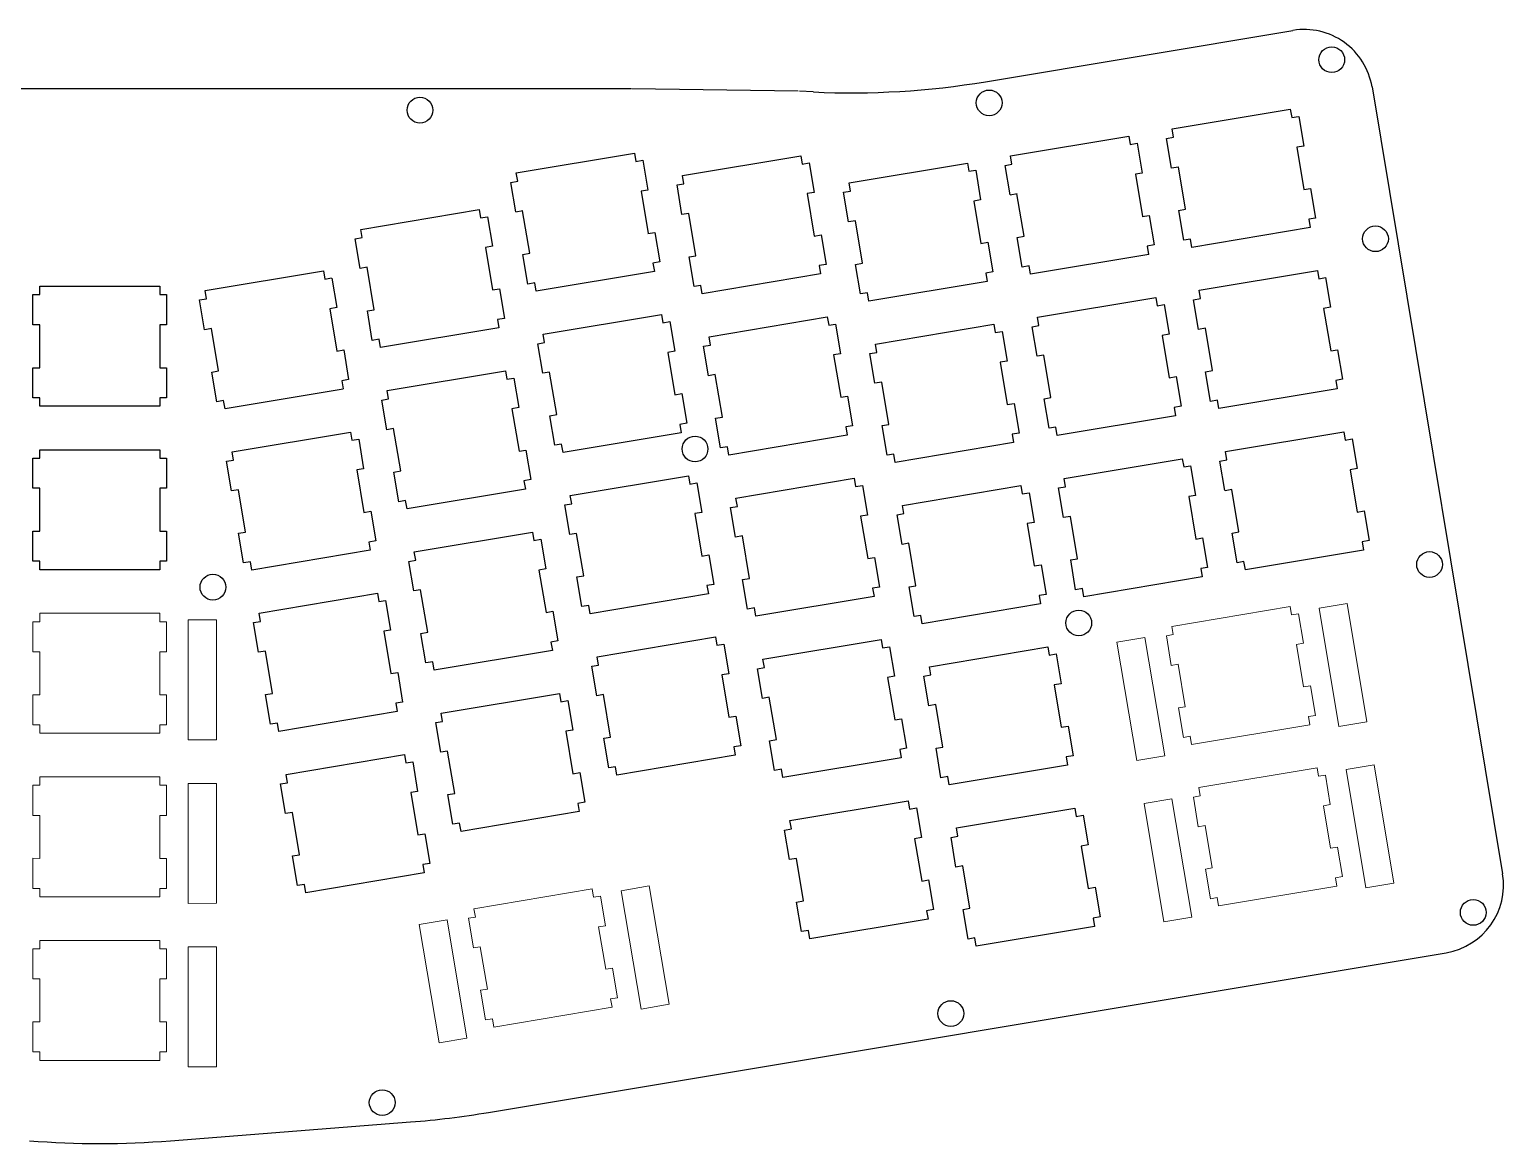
# Model space of a CAD drawing. Header units: millimetres. Extents: x -2 to 325, y 2 to 132.
# Drawn here: x 153.6 to 325.3, y 2.1 to 131.9 of the extents above; entities that cross this region are included whole.
import ezdxf

# ---------------------------------------------------------------- set-up
doc = ezdxf.new("R2010")
doc.units = ezdxf.units.MM
doc.layers.get('0').update_dxf_attribs({"lineweight": 25, "true_color": 0x000000})
doc.layers.add('BLACK', color=1, linetype='Continuous', true_color=0xff0000)

msp = doc.modelspace()

# ---------------------------------------------------------------- linework, layer by layer
for p, q in [((265.02, 125.82), (300.82, 131.79)), ((223.74, 125), (100, 125)), ((243.18, 124.7), (223.81, 125)), ((244.95, 124.62), (243.34, 124.7)), ((310.03, 125.21), (325.24, 33.55)), ((207.12, 5.74), (318.66, 24.35)), ((170.07, 2.44), (198.03, 4.63))]:
    msp.add_line(p, q)
for centre, radius, start, end in [((302.14, 123.9), 8, 9.4184, 99.4776), ((249.38, 219.52), 95, 267.329, 279.4776), ((317.35, 32.24), 8, 279.4718, 9.4184), ((189.84, 109.31), 105, 274.4743, 279.4718), ((161.87, 107.12), 105, 265.5041, 274.4743)]:
    msp.add_arc(centre, radius, start, end)
at = {"layer": 'BLACK'}
for p, q in [((286.73, 120.31), (300.51, 122.61)), ((300.51, 122.61), (300.67, 121.65)), ((286.89, 119.34), (286.73, 120.31)), ((300.67, 121.65), (301.47, 121.78)), ((301.49, 121.77), (302.07, 118.32)), ((267.92, 117.17), (281.7, 119.48)), ((281.7, 119.48), (281.86, 118.51)), ((281.86, 118.51), (282.67, 118.65)), ((282.68, 118.64), (283.26, 115.18)), ((286.09, 119.21), (286.89, 119.34)), ((286.67, 115.76), (286.09, 119.21)), ((210.35, 115.19), (224.12, 117.5)), ((224.12, 117.5), (224.29, 116.53)), ((229.72, 114.89), (243.49, 117.2)), ((243.49, 117.2), (243.66, 116.23)), ((268.09, 116.21), (267.92, 117.17)), ((302.07, 118.32), (301.26, 118.19)), ((301.26, 118.19), (302.09, 113.25)), ((210.51, 114.23), (210.35, 115.19)), ((224.29, 116.53), (225.09, 116.67)), ((225.1, 116.66), (225.68, 113.2)), ((243.66, 116.23), (244.46, 116.37)), ((244.46, 116.37), (245.04, 112.91)), ((249.11, 114.04), (262.89, 116.34)), ((262.89, 116.34), (263.05, 115.38)), ((263.05, 115.38), (263.86, 115.51)), ((263.86, 115.51), (264.43, 112.06)), ((267.28, 116.07), (268.09, 116.21)), ((267.86, 112.62), (267.28, 116.07)), ((283.26, 115.18), (282.46, 115.05)), ((282.46, 115.05), (283.28, 110.11)), ((287.49, 115.88), (286.68, 115.75)), ((288.3, 110.95), (287.47, 115.89)), ((209.71, 114.09), (210.51, 114.23)), ((210.28, 110.64), (209.71, 114.09)), ((229.08, 113.79), (229.88, 113.93)), ((229.65, 110.34), (229.08, 113.79)), ((229.88, 113.93), (229.72, 114.89)), ((249.28, 113.07), (249.11, 114.04)), ((302.08, 113.26), (302.88, 113.39)), ((302.88, 113.39), (303.46, 109.94)), ((225.68, 113.2), (224.88, 113.07)), ((224.88, 113.07), (225.7, 108.13)), ((245.04, 112.91), (244.23, 112.78)), ((244.23, 112.78), (245.06, 107.84)), ((248.47, 112.94), (249.28, 113.07)), ((249.05, 109.48), (248.47, 112.94)), ((264.43, 112.06), (263.63, 111.92)), ((263.63, 111.92), (264.46, 106.98)), ((268.68, 112.74), (267.87, 112.61)), ((269.49, 107.81), (268.66, 112.75)), ((192.24, 108.62), (206.02, 110.92)), ((206.02, 110.92), (206.18, 109.96)), ((206.18, 109.96), (206.98, 110.09)), ((206.98, 110.09), (207.56, 106.64)), ((211.1, 110.76), (210.3, 110.63)), ((211.91, 105.83), (211.08, 110.77)), ((230.46, 110.47), (229.65, 110.34)), ((231.28, 105.53), (230.46, 110.47)), ((283.27, 110.12), (284.07, 110.25)), ((284.07, 110.25), (284.65, 106.8)), ((287.5, 110.82), (288.3, 110.95)), ((288.09, 107.35), (287.51, 110.81)), ((303.46, 109.94), (302.66, 109.8)), ((192.4, 107.65), (192.24, 108.62)), ((225.69, 108.14), (226.49, 108.27)), ((226.49, 108.27), (227.07, 104.82)), ((249.85, 109.62), (249.05, 109.48)), ((250.68, 104.68), (249.85, 109.62)), ((302.83, 108.83), (289.05, 106.52)), ((302.66, 109.8), (302.82, 108.84)), ((191.6, 107.52), (192.4, 107.65)), ((192.18, 104.06), (191.6, 107.52)), ((207.56, 106.64), (206.76, 106.5)), ((206.76, 106.5), (207.59, 101.56)), ((245.06, 107.84), (245.86, 107.97)), ((245.86, 107.97), (246.44, 104.52)), ((264.46, 106.98), (265.26, 107.12)), ((265.26, 107.12), (265.84, 103.67)), ((268.69, 107.68), (269.49, 107.81)), ((269.28, 104.22), (268.7, 107.67)), ((284.65, 106.8), (283.85, 106.67)), ((283.85, 106.67), (284.01, 105.7)), ((288.89, 107.49), (288.09, 107.35)), ((289.05, 106.52), (288.89, 107.49)), ((211.11, 105.7), (211.91, 105.83)), ((211.7, 102.24), (211.12, 105.69)), ((227.07, 104.82), (226.27, 104.69)), ((230.48, 105.4), (231.28, 105.53)), ((231.06, 101.95), (230.48, 105.4)), ((284.02, 105.69), (270.24, 103.39)), ((174.1, 101.49), (187.88, 103.79)), ((187.88, 103.79), (188.04, 102.83)), ((192.98, 104.2), (192.18, 104.06)), ((193.81, 99.26), (192.98, 104.2)), ((226.44, 103.71), (212.66, 101.4)), ((226.27, 104.69), (226.43, 103.72)), ((245.8, 103.42), (232.02, 101.12)), ((246.44, 104.52), (245.64, 104.39)), ((245.64, 104.39), (245.8, 103.42)), ((249.88, 104.54), (250.68, 104.68)), ((250.46, 101.09), (249.88, 104.54)), ((265.84, 103.67), (265.04, 103.53)), ((265.04, 103.53), (265.2, 102.56)), ((270.08, 104.35), (269.28, 104.22)), ((270.24, 103.39), (270.08, 104.35)), ((289.88, 101.52), (303.66, 103.83)), ((303.66, 103.83), (303.82, 102.86)), ((154.84, 101.99), (168.81, 101.99)), ((154.84, 101.01), (154.84, 101.99)), ((168.81, 101.99), (168.81, 101.01)), ((174.26, 100.52), (174.1, 101.49)), ((188.04, 102.83), (188.84, 102.96)), ((188.86, 102.95), (189.43, 99.5)), ((207.59, 101.56), (208.39, 101.7)), ((208.39, 101.7), (208.97, 98.25)), ((212.5, 102.37), (211.7, 102.24)), ((212.66, 101.4), (212.5, 102.37)), ((231.86, 102.08), (231.06, 101.95)), ((232.02, 101.12), (231.86, 102.08)), ((265.2, 102.56), (251.42, 100.26)), ((290.04, 100.55), (289.88, 101.52)), ((303.82, 102.86), (304.62, 102.99)), ((304.62, 102.99), (305.2, 99.54)), ((154.03, 97.51), (154.03, 101.01)), ((154.03, 101.01), (154.84, 101.01)), ((168.81, 101.01), (169.62, 101.01)), ((169.62, 101.01), (169.62, 97.51)), ((173.46, 100.39), (174.26, 100.52)), ((174.04, 96.93), (173.46, 100.39)), ((251.26, 101.23), (250.46, 101.09)), ((251.42, 100.26), (251.26, 101.23)), ((271.07, 98.38), (284.85, 100.69)), ((284.85, 100.69), (285.01, 99.72)), ((285.01, 99.72), (285.81, 99.86)), ((285.81, 99.86), (286.39, 96.4)), ((289.24, 100.42), (290.04, 100.55)), ((289.81, 96.97), (289.24, 100.42)), ((189.43, 99.5), (188.63, 99.37)), ((188.63, 99.37), (189.46, 94.43)), ((193.01, 99.12), (193.81, 99.26)), ((193.58, 95.67), (193.01, 99.12)), ((208.97, 98.25), (208.16, 98.11)), ((208.16, 98.11), (208.33, 97.15)), ((213.49, 96.4), (227.27, 98.71)), ((227.27, 98.71), (227.43, 97.74)), ((227.43, 97.74), (228.23, 97.88)), ((228.23, 97.88), (228.81, 94.42)), ((232.8, 96.11), (246.57, 98.41)), ((246.57, 98.41), (246.74, 97.45)), ((271.23, 97.42), (271.07, 98.38)), ((305.2, 99.54), (304.39, 99.41)), ((304.39, 99.41), (305.22, 94.47)), ((154.84, 97.51), (154.03, 97.51)), ((154.84, 92.5), (154.84, 97.51)), ((169.62, 97.51), (168.81, 97.51)), ((168.81, 97.51), (168.81, 92.5)), ((174.85, 97.06), (174.05, 96.93)), ((175.67, 92.13), (174.84, 97.07)), ((208.33, 97.15), (194.55, 94.84)), ((213.65, 95.44), (213.49, 96.4)), ((246.74, 97.45), (247.54, 97.58)), ((247.54, 97.58), (248.12, 94.13)), ((252.19, 95.25), (265.97, 97.56)), ((265.97, 97.56), (266.13, 96.59)), ((266.13, 96.59), (266.94, 96.72)), ((266.94, 96.72), (267.51, 93.27)), ((270.43, 97.28), (271.23, 97.42)), ((271.01, 93.83), (270.43, 97.28)), ((286.39, 96.4), (285.59, 96.27)), ((285.59, 96.27), (286.41, 91.33)), ((290.62, 97.1), (289.81, 96.97)), ((291.44, 92.16), (290.62, 97.1)), ((189.45, 94.43), (190.25, 94.57)), ((190.25, 94.57), (190.82, 91.12)), ((194.39, 95.81), (193.58, 95.67)), ((194.55, 94.84), (194.39, 95.81)), ((212.85, 95.3), (213.65, 95.44)), ((213.43, 91.85), (212.85, 95.3)), ((232.16, 95.01), (232.96, 95.14)), ((232.73, 91.55), (232.16, 95.01)), ((232.96, 95.14), (232.8, 96.11)), ((252.36, 94.28), (252.19, 95.25)), ((305.22, 94.47), (306.02, 94.6)), ((306.02, 94.6), (306.6, 91.15)), ((228.81, 94.42), (228.01, 94.29)), ((228.01, 94.29), (228.83, 89.35)), ((248.12, 94.13), (247.31, 93.99)), ((247.31, 93.99), (248.14, 89.05)), ((251.55, 94.15), (252.36, 94.28)), ((252.13, 90.7), (251.55, 94.15)), ((267.51, 93.27), (266.71, 93.14)), ((266.71, 93.14), (267.54, 88.2)), ((271.81, 93.97), (271.01, 93.83)), ((272.63, 89.02), (271.81, 93.97)), ((154.03, 89), (154.03, 92.5)), ((154.03, 92.5), (154.84, 92.5)), ((168.81, 92.5), (169.62, 92.5)), ((169.62, 92.5), (169.62, 89)), ((174.87, 91.99), (175.67, 92.13)), ((175.46, 88.53), (174.88, 91.99)), ((190.82, 91.12), (190.02, 90.98)), ((195.32, 89.83), (209.1, 92.14)), ((209.1, 92.14), (209.26, 91.17)), ((209.26, 91.17), (210.06, 91.3)), ((210.06, 91.3), (210.64, 87.85)), ((214.23, 91.98), (213.43, 91.85)), ((215.06, 87.04), (214.23, 91.98)), ((233.53, 91.69), (232.73, 91.55)), ((234.36, 86.75), (233.53, 91.69)), ((286.41, 91.33), (287.21, 91.46)), ((287.21, 91.46), (287.79, 88.01)), ((290.64, 92.03), (291.44, 92.16)), ((291.22, 88.57), (290.64, 92.03)), ((306.6, 91.15), (305.8, 91.01)), ((305.8, 91.01), (305.96, 90.05)), ((190.2, 90.01), (176.42, 87.7)), ((190.02, 90.98), (190.18, 90.02)), ((195.48, 88.86), (195.32, 89.83)), ((228.83, 89.35), (229.64, 89.48)), ((229.64, 89.48), (230.21, 86.03)), ((252.93, 90.83), (252.13, 90.7)), ((253.76, 85.89), (252.93, 90.83)), ((305.96, 90.05), (292.18, 87.74)), ((154.84, 89), (154.03, 89)), ((154.84, 88.02), (154.84, 89)), ((168.81, 88.02), (154.84, 88.02)), ((169.62, 89), (168.81, 89)), ((168.81, 89), (168.81, 88.02)), ((176.26, 88.67), (175.46, 88.53)), ((176.42, 87.7), (176.26, 88.67)), ((194.68, 88.73), (195.48, 88.86)), ((195.26, 85.28), (194.68, 88.73)), ((210.64, 87.85), (209.84, 87.72)), ((209.84, 87.72), (210.67, 82.78)), ((248.14, 89.05), (248.94, 89.19)), ((248.94, 89.19), (249.52, 85.74)), ((267.54, 88.2), (268.34, 88.33)), ((268.34, 88.33), (268.92, 84.88)), ((271.83, 88.89), (272.63, 89.02)), ((272.41, 85.44), (271.83, 88.89)), ((287.79, 88.01), (286.99, 87.88)), ((286.99, 87.88), (287.15, 86.91)), ((292.02, 88.71), (291.22, 88.57)), ((292.18, 87.74), (292.02, 88.71)), ((214.25, 86.91), (215.06, 87.04)), ((214.83, 83.46), (214.25, 86.91)), ((230.21, 86.03), (229.41, 85.9)), ((229.41, 85.9), (229.57, 84.93)), ((233.56, 86.61), (234.36, 86.75)), ((234.14, 83.16), (233.56, 86.61)), ((252.96, 85.76), (253.76, 85.89)), ((287.15, 86.91), (273.37, 84.61)), ((177.25, 82.7), (191.02, 85)), ((191.02, 85), (191.19, 84.04)), ((191.19, 84.04), (191.99, 84.17)), ((191.99, 84.17), (192.56, 80.72)), ((196.06, 85.41), (195.26, 85.28)), ((196.89, 80.47), (196.06, 85.41)), ((229.57, 84.93), (215.8, 82.63)), ((248.88, 84.64), (235.1, 82.33)), ((249.52, 85.74), (248.72, 85.6)), ((248.72, 85.6), (248.88, 84.64)), ((253.54, 82.31), (252.96, 85.76)), ((268.92, 84.88), (268.12, 84.75)), ((268.12, 84.75), (268.28, 83.78)), ((273.21, 85.57), (272.41, 85.44)), ((273.37, 84.61), (273.21, 85.57)), ((292.96, 82.73), (306.73, 85.04)), ((306.73, 85.04), (306.9, 84.07)), ((306.9, 84.07), (307.7, 84.21)), ((307.71, 84.2), (308.29, 80.75)), ((154.84, 82.94), (168.81, 82.94)), ((154.84, 81.96), (154.84, 82.94)), ((168.81, 82.94), (168.81, 81.96)), ((177.41, 81.73), (177.25, 82.7)), ((210.67, 82.78), (211.47, 82.91)), ((211.47, 82.91), (212.04, 79.46)), ((215.63, 83.59), (214.83, 83.46)), ((215.8, 82.63), (215.63, 83.59)), ((234.94, 83.3), (234.14, 83.16)), ((235.1, 82.33), (234.94, 83.3)), ((254.34, 82.44), (253.54, 82.31)), ((254.5, 81.47), (254.34, 82.44)), ((268.28, 83.78), (254.5, 81.47)), ((293.12, 81.77), (292.96, 82.73)), ((154.03, 78.46), (154.03, 81.96)), ((154.03, 81.96), (154.84, 81.96)), ((168.81, 81.96), (169.62, 81.96)), ((169.62, 81.96), (169.62, 78.46)), ((176.61, 81.6), (177.41, 81.73)), ((177.18, 78.15), (176.61, 81.6)), ((192.56, 80.72), (191.76, 80.59)), ((274.15, 79.6), (287.93, 81.9)), ((287.93, 81.9), (288.09, 80.94)), ((288.09, 80.94), (288.89, 81.07)), ((288.9, 81.06), (289.48, 77.61)), ((292.32, 81.63), (293.12, 81.77)), ((292.89, 78.18), (292.32, 81.63)), ((308.29, 80.75), (307.49, 80.61)), ((191.76, 80.59), (192.59, 75.65)), ((196.09, 80.34), (196.89, 80.47)), ((196.66, 76.89), (196.09, 80.34)), ((212.04, 79.46), (211.24, 79.33)), ((211.24, 79.33), (211.41, 78.36)), ((216.63, 77.61), (230.41, 79.92)), ((230.41, 79.92), (230.57, 78.95)), ((230.57, 78.95), (231.38, 79.09)), ((231.38, 79.09), (231.95, 75.64)), ((235.94, 77.32), (249.72, 79.62)), ((249.72, 79.62), (249.88, 78.66)), ((274.31, 78.63), (274.15, 79.6)), ((307.49, 80.61), (308.31, 75.67)), ((154.84, 78.46), (154.03, 78.46)), ((154.84, 73.45), (154.84, 78.46)), ((169.62, 78.46), (168.81, 78.46)), ((168.81, 78.46), (168.81, 73.45)), ((177.98, 78.28), (177.18, 78.15)), ((178.81, 73.34), (177.98, 78.28)), ((211.41, 78.36), (197.63, 76.05)), ((216.8, 76.65), (216.63, 77.61)), ((236.1, 76.35), (235.94, 77.32)), ((249.88, 78.66), (250.68, 78.79)), ((250.68, 78.79), (251.26, 75.34)), ((255.34, 76.46), (269.12, 78.77)), ((269.12, 78.77), (269.28, 77.8)), ((269.28, 77.8), (270.08, 77.93)), ((270.08, 77.93), (270.66, 74.48)), ((273.51, 78.5), (274.31, 78.63)), ((274.09, 75.05), (273.51, 78.5)), ((289.48, 77.61), (288.68, 77.48)), ((288.68, 77.48), (289.51, 72.54)), ((293.71, 78.31), (292.91, 78.17)), ((294.52, 73.38), (293.7, 78.32)), ((192.59, 75.65), (193.39, 75.78)), ((193.39, 75.78), (193.97, 72.33)), ((197.46, 77.02), (196.66, 76.89)), ((197.63, 76.05), (197.46, 77.02)), ((215.99, 76.51), (216.8, 76.65)), ((216.57, 73.06), (215.99, 76.51)), ((231.95, 75.64), (231.15, 75.5)), ((235.3, 76.22), (236.1, 76.35)), ((235.88, 72.77), (235.3, 76.22)), ((255.5, 75.5), (255.34, 76.46)), ((308.3, 75.68), (309.1, 75.82)), ((309.1, 75.82), (309.68, 72.36)), ((231.15, 75.5), (231.98, 70.56)), ((251.26, 75.34), (250.46, 75.21)), ((250.46, 75.21), (251.28, 70.27)), ((254.7, 75.36), (255.5, 75.5)), ((255.28, 71.91), (254.7, 75.36)), ((270.66, 74.48), (269.86, 74.35)), ((269.86, 74.35), (270.68, 69.41)), ((274.9, 75.17), (274.1, 75.04)), ((275.71, 70.24), (274.89, 75.18)), ((154.03, 69.95), (154.03, 73.45)), ((154.03, 73.45), (154.84, 73.45)), ((168.81, 73.45), (169.62, 73.45)), ((169.62, 73.45), (169.62, 69.95)), ((178.01, 73.21), (178.81, 73.34)), ((178.59, 69.75), (178.01, 73.21)), ((193.97, 72.33), (193.17, 72.19)), ((193.17, 72.19), (193.33, 71.23)), ((198.47, 71.04), (212.24, 73.35)), ((212.24, 73.35), (212.41, 72.38)), ((212.41, 72.38), (213.21, 72.52)), ((213.21, 72.52), (213.78, 69.06)), ((217.37, 73.2), (216.57, 73.06)), ((218.2, 68.26), (217.37, 73.2)), ((236.68, 72.9), (235.88, 72.77)), ((237.51, 67.96), (236.68, 72.9)), ((289.49, 72.54), (290.29, 72.68)), ((290.29, 72.68), (290.87, 69.23)), ((293.72, 73.24), (294.52, 73.38)), ((294.31, 69.78), (293.73, 73.23)), ((309.68, 72.36), (308.88, 72.23)), ((308.88, 72.23), (309.04, 71.26)), ((193.33, 71.23), (179.55, 68.92)), ((198.63, 70.08), (198.47, 71.04)), ((231.98, 70.56), (232.78, 70.7)), ((232.78, 70.7), (233.36, 67.24)), ((251.28, 70.27), (252.09, 70.4)), ((252.09, 70.4), (252.66, 66.95)), ((256.08, 72.04), (255.28, 71.91)), ((256.9, 67.1), (256.08, 72.04)), ((309.05, 71.25), (295.28, 68.95)), ((154.84, 69.95), (154.03, 69.95)), ((154.84, 68.97), (154.84, 69.95)), ((168.81, 68.97), (154.84, 68.97)), ((169.62, 69.95), (168.81, 69.95)), ((168.81, 69.95), (168.81, 68.97)), ((179.39, 69.89), (178.59, 69.75)), ((179.55, 68.92), (179.39, 69.89)), ((197.83, 69.94), (198.63, 70.08)), ((198.4, 66.49), (197.83, 69.94)), ((213.78, 69.06), (212.98, 68.93)), ((212.98, 68.93), (213.81, 63.99)), ((270.68, 69.41), (271.48, 69.54)), ((271.48, 69.54), (272.06, 66.09)), ((274.91, 70.1), (275.71, 70.24)), ((275.5, 66.64), (274.93, 70.1)), ((290.87, 69.23), (290.07, 69.09)), ((290.07, 69.09), (290.23, 68.13)), ((295.11, 69.91), (294.31, 69.78)), ((295.28, 68.95), (295.11, 69.91)), ((217.4, 68.12), (218.2, 68.26)), ((217.98, 64.67), (217.4, 68.12)), ((233.36, 67.24), (232.56, 67.11)), ((232.56, 67.11), (232.72, 66.14)), ((236.7, 67.83), (237.51, 67.96)), ((237.28, 64.37), (236.7, 67.83)), ((256.1, 66.97), (256.9, 67.1)), ((256.68, 63.52), (256.1, 66.97)), ((290.24, 68.12), (276.47, 65.81)), ((180.39, 63.91), (194.17, 66.22)), ((194.17, 66.22), (194.33, 65.25)), ((194.33, 65.25), (195.13, 65.38)), ((195.13, 65.38), (195.71, 61.93)), ((199.2, 66.62), (198.4, 66.49)), ((200.03, 61.68), (199.2, 66.62)), ((232.72, 66.14), (218.94, 63.84)), ((252.02, 65.85), (238.25, 63.54)), ((252.66, 66.95), (251.86, 66.81)), ((251.86, 66.81), (252.02, 65.85)), ((272.06, 66.09), (271.26, 65.96)), ((271.26, 65.96), (271.42, 64.99)), ((276.3, 66.78), (275.5, 66.64)), ((276.47, 65.81), (276.3, 66.78)), ((180.55, 62.94), (180.39, 63.91)), ((213.81, 63.99), (214.61, 64.12)), ((214.61, 64.12), (215.19, 60.67)), ((218.78, 64.8), (217.98, 64.67)), ((218.94, 63.84), (218.78, 64.8)), ((238.08, 64.51), (237.28, 64.37)), ((238.25, 63.54), (238.08, 64.51)), ((257.48, 63.65), (256.68, 63.52)), ((257.64, 62.68), (257.48, 63.65)), ((271.42, 64.99), (257.64, 62.68)), ((179.75, 62.81), (180.55, 62.94)), ((180.33, 59.36), (179.75, 62.81)), ((195.71, 61.93), (194.91, 61.8)), ((194.91, 61.8), (195.73, 56.86)), ((199.23, 61.55), (200.03, 61.68)), ((199.81, 58.1), (199.23, 61.55)), ((215.19, 60.67), (214.39, 60.54)), ((214.39, 60.54), (214.55, 59.57)), ((219.78, 58.83), (233.56, 61.13)), ((233.56, 61.13), (233.72, 60.16)), ((233.72, 60.16), (234.52, 60.3)), ((234.52, 60.3), (235.1, 56.85)), ((239.08, 58.53), (252.86, 60.84)), ((252.86, 60.84), (253.02, 59.87)), ((181.13, 59.49), (180.33, 59.36)), ((181.96, 54.55), (181.13, 59.49)), ((214.55, 59.57), (200.77, 57.26)), ((219.94, 57.86), (219.78, 58.83)), ((239.25, 57.56), (239.08, 58.53)), ((253.02, 59.87), (253.83, 60)), ((253.83, 60), (254.4, 56.55)), ((258.48, 57.67), (272.26, 59.98)), ((272.26, 59.98), (272.42, 59.01)), ((272.42, 59.01), (273.22, 59.15)), ((273.22, 59.15), (273.8, 55.69)), ((195.73, 56.86), (196.54, 56.99)), ((196.54, 56.99), (197.11, 53.54)), ((200.61, 58.23), (199.81, 58.1)), ((200.77, 57.26), (200.61, 58.23)), ((219.14, 57.72), (219.94, 57.86)), ((219.72, 54.27), (219.14, 57.72)), ((235.1, 56.85), (234.3, 56.71)), ((234.3, 56.71), (235.12, 51.77)), ((238.44, 57.43), (239.25, 57.56)), ((239.02, 53.98), (238.44, 57.43)), ((257.84, 56.57), (258.64, 56.71)), ((258.64, 56.71), (258.48, 57.67)), ((254.4, 56.55), (253.6, 56.42)), ((253.6, 56.42), (254.43, 51.48)), ((258.42, 53.12), (257.84, 56.57)), ((273.8, 55.69), (273, 55.56)), ((273, 55.56), (273.83, 50.62)), ((181.15, 54.42), (181.96, 54.55)), ((181.73, 50.96), (181.15, 54.42)), ((197.11, 53.54), (196.31, 53.4)), ((196.31, 53.4), (196.47, 52.44)), ((201.61, 52.25), (215.39, 54.56)), ((215.39, 54.56), (215.55, 53.59)), ((215.55, 53.59), (216.35, 53.73)), ((216.35, 53.73), (216.93, 50.28)), ((220.52, 54.41), (219.72, 54.27)), ((221.34, 49.47), (220.52, 54.41)), ((239.82, 54.11), (239.02, 53.98)), ((240.65, 49.17), (239.82, 54.11)), ((259.22, 53.25), (258.42, 53.12)), ((260.05, 48.31), (259.22, 53.25)), ((196.47, 52.44), (182.69, 50.13)), ((201.77, 51.29), (201.61, 52.25)), ((235.12, 51.77), (235.92, 51.91)), ((235.92, 51.91), (236.5, 48.45)), ((254.43, 51.48), (255.23, 51.61)), ((255.23, 51.61), (255.81, 48.16)), ((182.53, 51.1), (181.73, 50.96)), ((182.69, 50.13), (182.53, 51.1)), ((200.97, 51.15), (201.77, 51.29)), ((201.55, 47.7), (200.97, 51.15)), ((216.93, 50.28), (216.13, 50.14)), ((216.13, 50.14), (216.95, 45.2)), ((273.83, 50.62), (274.63, 50.75)), ((274.63, 50.75), (275.21, 47.3)), ((220.54, 49.33), (221.34, 49.47)), ((221.12, 45.88), (220.54, 49.33)), ((236.5, 48.45), (235.7, 48.32)), ((235.7, 48.32), (235.86, 47.35)), ((239.85, 49.04), (240.65, 49.17)), ((240.43, 45.58), (239.85, 49.04)), ((255.81, 48.16), (255.01, 48.02)), ((259.25, 48.18), (260.05, 48.31)), ((259.82, 44.73), (259.25, 48.18)), ((183.53, 45.12), (197.31, 47.43)), ((197.31, 47.43), (197.47, 46.46)), ((197.47, 46.46), (198.28, 46.59)), ((198.28, 46.59), (198.85, 43.14)), ((202.35, 47.84), (201.55, 47.7)), ((203.18, 42.9), (202.35, 47.84)), ((235.86, 47.35), (222.08, 45.05)), ((255.17, 47.06), (241.39, 44.75)), ((255.01, 48.02), (255.17, 47.06)), ((275.21, 47.3), (274.4, 47.17)), ((274.4, 47.17), (274.57, 46.2)), ((183.7, 44.15), (183.53, 45.12)), ((216.95, 45.2), (217.76, 45.34)), ((217.76, 45.34), (218.33, 41.88)), ((221.92, 46.01), (221.12, 45.88)), ((222.08, 45.05), (221.92, 46.01)), ((241.23, 45.72), (240.43, 45.58)), ((241.39, 44.75), (241.23, 45.72)), ((260.63, 44.86), (259.82, 44.73)), ((260.79, 43.89), (260.63, 44.86)), ((274.57, 46.2), (260.79, 43.89)), ((182.89, 44.02), (183.7, 44.15)), ((183.47, 40.57), (182.89, 44.02)), ((198.85, 43.14), (198.05, 43.01)), ((198.05, 43.01), (198.88, 38.07)), ((202.37, 42.76), (203.18, 42.9)), ((202.95, 39.31), (202.37, 42.76)), ((218.33, 41.88), (217.53, 41.75)), ((217.53, 41.75), (217.69, 40.78)), ((242.23, 39.74), (256.01, 42.05)), ((256.01, 42.05), (256.17, 41.08)), ((256.17, 41.08), (256.97, 41.21)), ((256.97, 41.21), (257.55, 37.76)), ((184.27, 40.7), (183.47, 40.57)), ((185.1, 35.76), (184.27, 40.7)), ((217.69, 40.78), (203.91, 38.48)), ((242.39, 38.77), (242.23, 39.74)), ((261.63, 38.88), (275.4, 41.19)), ((275.4, 41.19), (275.57, 40.22)), ((275.57, 40.22), (276.37, 40.36)), ((276.37, 40.36), (276.95, 36.91)), ((198.88, 38.07), (199.68, 38.2)), ((199.68, 38.2), (200.26, 34.75)), ((203.75, 39.44), (202.95, 39.31)), ((203.91, 38.48), (203.75, 39.44)), ((241.59, 38.64), (242.39, 38.77)), ((242.17, 35.19), (241.59, 38.64)), ((260.99, 37.78), (261.79, 37.92)), ((261.56, 34.33), (260.99, 37.78)), ((261.79, 37.92), (261.63, 38.88)), ((257.55, 37.76), (256.75, 37.63)), ((256.75, 37.63), (257.57, 32.69)), ((276.95, 36.91), (276.14, 36.77)), ((276.14, 36.77), (276.97, 31.83)), ((184.3, 35.63), (185.1, 35.76)), ((184.88, 32.18), (184.3, 35.63)), ((200.26, 34.75), (199.46, 34.62)), ((199.46, 34.62), (199.62, 33.65)), ((242.97, 35.32), (242.17, 35.19)), ((243.79, 30.38), (242.97, 35.32)), ((262.37, 34.47), (261.56, 34.33)), ((263.19, 29.53), (262.37, 34.47)), ((199.62, 33.65), (185.84, 31.34)), ((257.57, 32.69), (258.37, 32.82)), ((258.37, 32.82), (258.95, 29.37)), ((185.68, 32.31), (184.88, 32.18)), ((185.84, 31.34), (185.68, 32.31)), ((276.97, 31.83), (277.77, 31.97)), ((277.77, 31.97), (278.35, 28.51)), ((242.99, 30.25), (243.79, 30.38)), ((243.57, 26.8), (242.99, 30.25)), ((258.95, 29.37), (258.15, 29.24)), ((258.15, 29.24), (258.31, 28.27)), ((262.39, 29.39), (263.19, 29.53)), ((262.97, 25.94), (262.39, 29.39)), ((258.31, 28.27), (244.53, 25.96)), ((278.35, 28.51), (277.55, 28.38)), ((277.55, 28.38), (277.71, 27.41)), ((244.37, 26.93), (243.57, 26.8)), ((244.53, 25.96), (244.37, 26.93)), ((263.77, 26.07), (262.97, 25.94)), ((263.93, 25.11), (263.77, 26.07)), ((277.71, 27.41), (263.93, 25.11))]:
    msp.add_line(p, q, dxfattribs=at)
at = {"layer": 'BLACK', "color": 1, "linetype": 'Continuous', "lineweight": 5, "true_color": 0xff0000}
for p, q in [((154.84, 62.9), (154.84, 63.89)), ((154.84, 63.89), (168.81, 63.89)), ((168.81, 63.89), (168.81, 62.9)), ((286.71, 62.37), (300.49, 64.67)), ((300.49, 64.67), (300.65, 63.71)), ((300.65, 63.71), (301.45, 63.84)), ((301.45, 63.84), (302.03, 60.39)), ((303.87, 64.47), (307.13, 65.02)), ((306.18, 50.69), (303.87, 64.47)), ((307.13, 65.02), (309.44, 51.24)), ((154.03, 59.4), (154.03, 62.9)), ((154.03, 62.9), (154.84, 62.9)), ((168.81, 62.9), (169.62, 62.9)), ((169.62, 62.9), (169.62, 59.4)), ((172.11, 63.13), (175.41, 63.13)), ((172.12, 49.15), (172.11, 63.13)), ((175.41, 63.13), (175.42, 49.16)), ((286.87, 61.4), (286.71, 62.37)), ((280.32, 60.52), (283.58, 61.07)), ((282.63, 46.74), (280.32, 60.52)), ((283.58, 61.07), (285.89, 47.29)), ((286.07, 61.27), (286.87, 61.4)), ((286.65, 57.81), (286.07, 61.27)), ((302.03, 60.39), (301.23, 60.25)), ((301.23, 60.25), (302.05, 55.31)), ((154.84, 59.4), (154.03, 59.4)), ((154.84, 54.4), (154.84, 59.4)), ((169.62, 59.4), (168.81, 59.4)), ((168.81, 59.4), (168.81, 54.4)), ((287.45, 57.95), (286.65, 57.81)), ((288.27, 53.01), (287.45, 57.95)), ((302.05, 55.31), (302.86, 55.45)), ((302.86, 55.45), (303.43, 52)), ((154.03, 50.9), (154.03, 54.4)), ((154.03, 54.4), (154.84, 54.4)), ((168.81, 54.4), (169.62, 54.4)), ((169.62, 54.4), (169.62, 50.9)), ((287.47, 52.88), (288.27, 53.01)), ((288.05, 49.42), (287.47, 52.88)), ((303.43, 52), (302.63, 51.86)), ((302.63, 51.86), (302.79, 50.89)), ((154.84, 50.89), (154.03, 50.9)), ((154.84, 49.91), (154.84, 50.89)), ((168.81, 49.91), (154.84, 49.91)), ((169.62, 50.9), (168.81, 50.9)), ((168.81, 50.9), (168.81, 49.91)), ((302.79, 50.89), (289.01, 48.59)), ((309.44, 51.24), (306.18, 50.69)), ((175.42, 49.16), (172.12, 49.15)), ((288.85, 49.56), (288.05, 49.42)), ((289.01, 48.59), (288.85, 49.56)), ((285.89, 47.29), (282.63, 46.74)), ((154.84, 43.85), (154.84, 44.83)), ((154.84, 44.83), (168.81, 44.83)), ((168.81, 44.83), (168.81, 43.85)), ((289.85, 43.58), (303.63, 45.88)), ((303.63, 45.88), (303.79, 44.92)), ((303.79, 44.92), (304.6, 45.05)), ((304.6, 45.05), (305.17, 41.6)), ((307.01, 45.68), (310.27, 46.23)), ((309.32, 31.9), (307.01, 45.68)), ((310.27, 46.23), (312.58, 32.45)), ((154.03, 40.35), (154.03, 43.85)), ((154.03, 43.85), (154.84, 43.85)), ((168.81, 43.85), (169.62, 43.85)), ((169.62, 43.85), (169.62, 40.35)), ((172.11, 44.07), (175.41, 44.07)), ((172.12, 30.1), (172.11, 44.07)), ((175.41, 44.07), (175.42, 30.11)), ((290.02, 42.61), (289.85, 43.58)), ((283.47, 41.73), (286.72, 42.28)), ((285.78, 27.95), (283.47, 41.73)), ((286.72, 42.28), (289.03, 28.5)), ((289.22, 42.48), (290.02, 42.61)), ((289.79, 39.02), (289.22, 42.48)), ((305.17, 41.6), (304.37, 41.46)), ((304.37, 41.46), (305.2, 36.52)), ((154.84, 40.35), (154.03, 40.35)), ((154.84, 35.34), (154.84, 40.35)), ((169.62, 40.35), (168.81, 40.35)), ((168.81, 40.35), (168.81, 35.34)), ((290.59, 39.16), (289.79, 39.02)), ((291.42, 34.22), (290.59, 39.16)), ((305.2, 36.52), (306, 36.66)), ((306, 36.66), (306.58, 33.21)), ((154.03, 31.84), (154.03, 35.35)), ((154.03, 35.35), (154.84, 35.34)), ((168.81, 35.34), (169.62, 35.34)), ((169.62, 35.34), (169.62, 31.84)), ((290.62, 34.09), (291.42, 34.22)), ((291.2, 30.63), (290.62, 34.09)), ((306.58, 33.21), (305.77, 33.07)), ((305.77, 33.07), (305.94, 32.1)), ((154.84, 31.84), (154.03, 31.84)), ((154.84, 30.86), (154.84, 31.84)), ((169.62, 31.84), (168.81, 31.84)), ((168.81, 31.84), (168.81, 30.86)), ((205.42, 29.47), (219.2, 31.78)), ((219.2, 31.78), (219.36, 30.81)), ((219.36, 30.81), (220.16, 30.94)), ((220.16, 30.94), (220.74, 27.49)), ((222.58, 31.57), (225.84, 32.12)), ((224.89, 17.79), (222.58, 31.57)), ((225.84, 32.12), (228.15, 18.34)), ((305.94, 32.1), (292.16, 29.8)), ((312.58, 32.45), (309.32, 31.9)), ((168.81, 30.86), (154.84, 30.86)), ((175.42, 30.11), (172.12, 30.1)), ((205.59, 28.5), (205.42, 29.47)), ((292, 30.77), (291.2, 30.63)), ((292.16, 29.8), (292, 30.77)), ((199.04, 27.62), (202.29, 28.17)), ((201.35, 13.85), (199.04, 27.62)), ((202.29, 28.17), (204.6, 14.39)), ((204.78, 28.37), (205.59, 28.5)), ((205.36, 24.92), (204.78, 28.37)), ((220.74, 27.49), (219.94, 27.36)), ((289.03, 28.5), (285.78, 27.95)), ((154.84, 24.8), (154.84, 25.78)), ((154.84, 25.78), (168.81, 25.78)), ((168.81, 25.78), (168.81, 24.8)), ((219.94, 27.36), (220.77, 22.42)), ((154.03, 21.3), (154.03, 24.8)), ((154.03, 24.8), (154.84, 24.8)), ((168.81, 24.8), (169.62, 24.8)), ((169.62, 24.8), (169.62, 21.3)), ((172.11, 25.02), (175.41, 25.02)), ((172.12, 11.05), (172.11, 25.02)), ((175.41, 25.02), (175.42, 11.05)), ((206.16, 25.05), (205.36, 24.92)), ((206.99, 20.11), (206.16, 25.05)), ((220.77, 22.42), (221.57, 22.55)), ((221.57, 22.55), (222.14, 19.1)), ((154.84, 21.3), (154.03, 21.3)), ((154.84, 16.29), (154.84, 21.3)), ((169.62, 21.3), (168.81, 21.3)), ((168.81, 21.3), (168.81, 16.29)), ((206.19, 19.98), (206.99, 20.11)), ((206.76, 16.52), (206.19, 19.98)), ((222.14, 19.1), (221.34, 18.96)), ((221.34, 18.96), (221.51, 18)), ((221.51, 18), (207.73, 15.69)), ((228.15, 18.34), (224.89, 17.79)), ((154.03, 12.79), (154.03, 16.29)), ((154.03, 16.29), (154.84, 16.29)), ((168.81, 16.29), (169.62, 16.29)), ((169.62, 16.29), (169.62, 12.79)), ((207.57, 16.66), (206.76, 16.52)), ((207.73, 15.69), (207.57, 16.66)), ((204.6, 14.39), (201.35, 13.85)), ((154.84, 12.79), (154.03, 12.79)), ((154.84, 11.81), (154.84, 12.79)), ((169.62, 12.79), (168.81, 12.79)), ((168.81, 12.79), (168.81, 11.81)), ((168.81, 11.81), (154.84, 11.81)), ((175.42, 11.05), (172.12, 11.05))]:
    msp.add_line(p, q, dxfattribs=at)
at = {"layer": 'BLACK'}
for centre in [(305.34, 128.38), (199.13, 122.5), (265.43, 123.35), (310.43, 107.52), (231.17, 83.03), (316.73, 69.57), (175.01, 66.93), (275.87, 62.76), (321.82, 29.04), (260.97, 17.26), (194.73, 6.88)]:
    msp.add_circle(centre, 1.5, dxfattribs=at)

doc.saveas('drawing.dxf')
